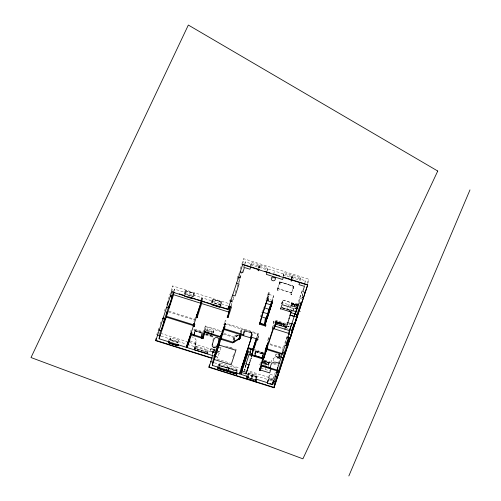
<?xml version="1.0" encoding="UTF-8"?>
<svg xmlns="http://www.w3.org/2000/svg" width="501" height="501" viewBox="0 0 501 501"><rect width="100%" height="100%" fill="white"/><g stroke="black" fill="none" stroke-linecap="round" stroke-linejoin="round"><path stroke-width="0.38" stroke-dasharray="2.5 1.88" d="M158.241 330.992L158.466 329.533M171.837 291.532L172.707 285.914L228.888 303.568M174.091 291.194L174.417 289.09L201.728 297.669L201.402 299.78M168.668 340.912L168.918 339.471L178.525 342.49L168.918 339.471M170.146 340.336L170.565 337.63L178.369 340.079L177.949 342.79L169.733 340.166L170.565 337.63M184.437 293.874L184.988 290.492L194.595 293.517L194.044 296.893L184.437 293.874L194.044 296.893M184.6 296.285L185.852 291.037L193.649 293.492L192.816 297.469M185.852 291.037L185.013 295.02M194.05 333.628L194.507 330.785L202.348 333.253L202.028 335.326M194.019 334.887L194.77 330.053M194.35 334.48L195.165 330.209L202.191 332.42L201.565 336.465M194.438 334.931L195.165 330.209M195.102 343.717L195.778 339.315M194.319 349.554L194.538 348.107L208.128 352.378L194.538 348.107M194.507 348.978L196.054 342.321A4.096 3.933 8.8 0 0 193.38 337.355L191.939 336.904M194.582 348.752L195.146 345.089M202.179 300.024L202.504 297.92L227.598 305.804M195.559 345.715L196.242 341.313M207.163 352.773L207.928 349.961L196.223 346.285L195.459 349.091M201.477 336.014L202.191 332.42M202.11 334.712L202.348 333.253M201.953 336.572L202.573 332.501M204.596 330.873L205.354 325.957L221.743 331.105M205.347 330.46L205.892 326.946L221.498 331.856M205.83 335L205.992 333.917L212.393 335.927L212.224 337.01L205.83 335L206.255 333.691M207.239 328.819L206.65 331.443L206.882 329.946L213.282 331.956L213.05 333.453L213.395 332.407L213.639 330.829L207.239 328.819L206.756 330.322L213.395 332.407M211.748 302.46L212.299 299.078L221.899 302.097L221.354 305.478L211.748 302.46L212.299 299.078M219.914 306.687L220.96 302.078L213.157 299.623L212.117 304.239M214.779 352.917C213.201 352.291 210.376 351.996 210.051 349.917M205.992 333.917L212.305 336.077M212.537 354.508L212.862 352.397L189.209 344.964M213.57 352.147L214.453 349.454L213.67 349.21M211.917 348.759L214.453 349.454M215.417 356.549L217.841 357.313L219.213 353.124L216.808 352.272M217.966 366.306L218.217 364.853L237.255 370.84L237.004 372.287M217.209 351.095L219.632 351.852L221.016 347.575L219.206 347.005M224.304 326.257L225.174 320.64L225.957 320.884L225.306 325.099M224.943 324.097L241.363 329.025L240.818 332.539M224.949 324.892L225.218 323.126L258.773 333.672L258.121 337.887M219.062 367.008L219.895 363.031L227.698 365.486L226.865 369.462M231.443 307.132L232.145 302.617M239.879 276.828L240.111 275.318M239.284 282.445L239.747 279.439L241.588 273.828M242.847 263.626L243.605 258.704L308.603 279.132L307.952 283.347M228.218 369.87L229.258 365.974L237.061 368.429L236.641 371.135L228.838 368.68L229.258 365.974M233.04 340.129L233.472 337.317L237.53 334.969M233.19 340.041L233.735 336.528L236.935 334.643M244.557 266.801L244.883 264.691M244.989 263.989L245.315 261.879L305.322 280.742L304.996 282.846M234.218 340.204L234.606 337.367L240.085 334.192M234.549 340.054L234.925 337.279L238.576 335.257M250.456 266.231L251.477 262.336L267.86 267.49L267.277 271.254M250.895 266.1L251.477 262.336M241.382 334.186L242.14 329.27L252.285 332.457L251.74 335.971M236.021 372.318L237.061 368.429M243.524 333.415L243.956 330.635L251.796 333.102L251.258 336.572M243.467 334.756L244.244 329.827L252.047 332.282L251.295 337.135M243.924 333.591L244.613 330.065L243.987 334.123M258.416 268.336L259.161 264.879L259.681 265.048L258.986 269.563M258.691 267.891L259.161 264.879M258.942 268.498L259.681 265.048M245.841 364.847L244.2 370.189L245.791 365.323L245.459 367.49M244.319 369.813L244.419 369.168M250.632 337.831L251.64 332.269L250.901 337.01M248.258 375.387L248.922 372.155L256.725 374.61L256.143 378.368M248.227 376.671L248.922 372.155M266.845 271.385L267.86 267.49M256.913 339.803L257.783 334.186L256.612 337.749M251.051 378.612L251.89 374.629L252.823 374.923L252.404 377.635L251.471 377.341L251.89 374.629M254.746 354.351L255.203 351.502L263.012 353.957L262.693 356.036M254.909 354.22L255.472 350.675L263.282 353.13L262.637 357.294M255.134 354.52L255.848 350.913L262.868 353.124L262.136 357.864M255.115 355.654L255.848 350.913M257.984 337.931L258.773 333.672M251.99 378.906L252.823 374.923M267.553 298.746L268.567 292.202L269.35 292.452L268.223 299.717M255.836 378.368L256.067 376.871L247.951 374.322L247.857 374.623L255.967 377.172L256.067 376.871M268.192 298.684L268.855 294.363L273.54 295.834L272.701 301.27M255.942 378.587L256.725 374.61M256.737 378.556L256.994 377.046L247.719 374.128M259.8 364.753L261.215 360.319M261.948 358.083L262.868 353.124M262.831 355.979L263.282 353.13M263.482 353.537L254.627 350.518M263.839 360.958L268.536 362.336L268.361 362.862L263.683 361.39L263.852 360.864M263.338 364.258L264.309 360.614L269.356 362.248L268.179 366.5L269.356 362.248M263.996 363.438L267.985 364.69L263.996 363.438L264.678 361.277L268.642 362.686M268.48 339.672L268.918 336.86L267.277 341.857M265.117 369.444L265.317 368.16M277.754 288.513L279.439 283.397M272.613 328.318L273.872 321.016L287.286 326.045M272.857 327.573L273.872 321.016M279.671 283.516L279.915 281.931M268.116 364.44L268.398 362.799L263.714 361.327L263.482 362.818L268.167 364.29L263.438 362.968M286.29 323.69L276.02 320.458L275.682 322.65L285.332 325.681M283.071 276.483L284.092 272.588L300.475 277.742L299.892 281.499M275.945 323.214L276.195 321.611L286.334 324.798M276.208 322.588L276.352 321.661M283.51 276.352L284.092 272.588M269.006 377.942L269.594 374.141L274.279 375.612L273.922 377.892M278.8 323.627L279.138 321.442L278.399 323.684M273.227 361.058L273.678 358.121M282.113 303.975L282.313 302.667L290.881 305.36M279.17 323.521L279.314 322.594M281.643 303.694L282.84 299.993L297.594 304.664M280.028 358.253C278.45 357.626 275.625 357.332 275.3 355.247M273.17 378.85L248.001 370.709M275.988 356.493L278.813 357.526L279.702 354.789L276.79 354.019L275.744 354.382M283.748 325.669L283.998 324.066M291.344 278.681L292.089 275.231L292.609 275.393L291.914 279.909M279.702 354.789L278.813 357.526M291.388 279.746L292.089 275.231M286.941 310.044L288.557 304.627M291.87 278.85L292.609 275.393M291.62 292.953L277.66 288.52L278.875 284.831M293.48 287.856L293.724 286.271L293.004 288.47M291.388 304.502L291.595 303.193L297.694 305.109M285.301 343.93L286.885 337.517M291.745 303.287L291.588 304.276L292.841 304.671M292.759 305.19L292.991 303.675M292.922 305.291L293.173 303.687L292.697 305.134M294.525 308.215L296.398 308.804M295.396 303.23L297.895 304.013M299.172 302.059L299.755 298.295L301.827 291.989M302.379 296.085L302.842 293.072M302.422 296.335L302.892 293.323M304.564 285.658L304.89 283.553M210.044 349.961L210.501 349.003M275.293 355.297L275.362 354.908M156.688 334.743L159.111 327.347M160.082 324.385L161.053 321.423M164.453 311.071L165.424 308.109M168.336 299.229L172.707 285.914M173.709 291.25L174.417 289.09M184.988 290.492L194.595 293.517M177.529 342.621L178.369 340.079M192.816 296.035L193.649 293.492M190.593 331.606L191.069 330.159M193.912 321.485L194.388 320.039L167.816 311.691M194.551 319.682L195.446 316.939M201.014 299.836L201.728 297.669M201.79 300.099L202.504 297.92M194.507 330.785L202.323 333.328M194.695 348.796L195.377 346.723A4.096 3.933 8.8 0 0 192.697 341.757L189.81 340.849M196.223 346.285L195.39 348.821L207.095 352.504L207.928 349.961M213.157 299.623L212.324 302.166L220.54 304.783M205.354 325.957L203.393 331.938L193.198 328.731M204.364 331.599L205.892 326.946M220.127 304.614L220.96 302.078M221.899 302.097L212.249 299.229M221.354 305.478L211.798 302.31M213.169 332.251L213.639 330.829M213.157 332.332L213.282 331.956M212.224 337.01L212.656 335.701M212.793 340.367L213.883 337.054A3.069 2.95 8.8 0 1 214.221 336.359M212.186 354.47L212.862 352.397M229.608 301.364L231.193 296.605M237.092 278.606L238.67 273.809M240.23 269.006L241.676 264.591M241.92 263.852L243.605 258.704M223.803 324.823L225.174 320.64M224.523 325.255L225.957 320.884M231.055 305.347L232.019 302.404M232.264 301.665L233.954 296.511M235.163 292.822L236.128 289.879M237.098 286.929L239.754 278.825M239.998 278.086L241.451 273.671M241.689 272.932L242.415 270.722M243.386 267.772L243.868 266.3M244.832 263.357L245.315 261.879M233.059 299.811L233.98 297.012M218.217 364.853L237.255 370.84M219.895 363.031L219.062 365.573L226.865 368.022L227.698 365.486M240.136 332.764L241.363 329.025M228.425 369.951L228.838 368.68M232.808 356.756L233.522 354.589M241.119 332.382L242.14 329.27M251.082 336.121L252.285 332.457M251.897 336.265L253.068 332.702L258.529 334.417M260.47 316.882L263.57 307.445M265.95 300.187L268.567 292.202M267.208 298.978L269.35 292.452M267.384 298.853L268.855 294.363M243.987 371.98L246.241 365.097M256.825 337.336L257.714 334.612M249.366 363.413L249.999 361.49M250.844 358.923L251.264 357.645M249.442 363.463L250.162 361.234M250.387 360.576L251.339 357.626M249.604 363.35L250.231 361.428M251.076 358.86L251.496 357.582M255.203 351.502L263.012 353.957M273.54 295.834L272.068 300.324L269.394 299.479M272.074 301.013L273.333 297.168M279.12 284.105L279.871 281.787L293.83 286.221L291.551 292.966L292.766 289.196M279.777 282.42L279.896 282.044L293.711 286.384M278.13 288.751L277.861 288.25M280.165 282.545L280.291 282.169M262.825 355.416L263.52 353.311M256.994 377.046L246.962 374.053M275.281 322.7L276.02 320.458M281.662 303.581L282.84 299.993M281.894 303.95L282.313 302.667M264.309 360.614L263.288 363.832L268.379 365.191M291.162 292.847L291.67 292.597M293.317 286.265L293.586 286.76M267.985 364.69L268.668 362.53M270.985 362.486L271.667 360.407A4.096 3.933 8.8 0 1 276.796 357.896L279.915 358.879M282.927 326.784L283.823 322.913L283.084 325.155L284.937 325.738M291.119 304.639L291.595 303.193M300.475 277.742L299.692 280.128L283.303 274.98M268.542 377.347L269.594 374.141M291.87 307.652L292.459 305.854M292.941 310.708L295.402 303.186M292.797 311.635L294.143 307.508M294.363 306.875L295.258 304.107L297.751 304.94M295.966 305.128L297.4 305.904M295.045 308.14L296.423 308.892M295.139 308.159L296.354 309.092M296.116 305.172L297.331 306.105M273.227 378.819L275.531 371.542M278.794 361.59L277.861 364.446L274.16 363.281M279.733 358.735L280.666 355.879M282.307 350.888L283.009 348.746L268.956 344.325M283.491 347.281L287.505 335.044M298.477 301.602L302.491 289.371M304.852 282.182L305.322 280.742M300.844 302.773L301.333 301.295M307.151 283.566L308.603 279.132M300.155 311.553L300.199 311.221L299.899 311.772M275.356 354.952L275.512 354.602M214.447 349.504L214.779 348.94L215.436 349.159M280.028 354.276L279.696 354.833L276.784 354.063M288.714 346.229L288.852 345.671M210.257 349.31L211.165 348.709M238.532 335.188L234.606 337.367M276.051 354.194L276.408 354.088M276.533 356.793L278.143 357.388L280.259 357.15L276.74 356.869M211.159 348.752L211.91 348.802M211.491 351.533L215.01 351.815L212.894 352.053L211.284 351.458M250.688 264.728L267.077 269.882M279.84 281.906L293.805 286.296M277.679 288.488L291.645 292.878M237.756 278.813L239.747 279.439M299.755 298.295L302.404 299.128M282.821 300.105L298.032 304.884M293.116 304.051L296.993 305.266M291.67 303.756L292.91 304.195M297.45 305.591L295.577 304.977L297.375 305.817M293.029 304.614L297.55 306.036M295.509 306.105L297.45 306.712M294.607 307.965L296.473 308.578M291.676 308.247L295.552 309.468M280.842 307.157L288.388 309.524M282.589 307.833L288.902 309.818M282.57 307.946L288.883 309.931M282.176 307.952L286.334 309.261M287.029 309.474L288.983 310.088M288.858 324.491L290.16 324.905M286.347 324.717L275.97 321.454L286.328 324.83M276.295 322.024L283.942 324.423M185.013 293.58L193.236 296.204M276.947 322.819L283.854 324.992M286.572 326.07L289.171 326.89M275.907 322.901L280.41 324.316M287.474 326.533L288.77 326.94M286.484 328.518L288.432 329.132M285.77 340.918L286.704 341.212M244.344 330.885L251.37 333.09M168.799 311.171L194.632 319.294M269.939 343.818L283.253 348.001M224.223 333.534L233.735 336.528M223.233 334.098L233.472 337.317M206.888 331.073L213.288 333.084M280.785 355.547L277.548 354.608L280.516 356.374M280.491 356.85C279.846 356.455 275.556 355.002 276.79 357.088M193.687 329.714L203.199 332.702M205.93 334.33L212.33 336.34M253.6 349.366L263.764 352.56M194.87 331.111L201.897 333.315M278.143 357.388L279.99 357.971M255.554 351.815L262.574 354.019M225.7 346.11L230.015 347.462M230.736 347.688L236.478 349.498M229.483 347.375L232.414 348.295M264.547 360.263L271.204 362.355M263.57 360.751L270.54 362.924M273.183 363.77L277.623 365.166M218.586 346.905L221.004 347.663M264.152 361.215L269.206 362.799M264.083 361.622L269.143 363.212M214.466 346.329L213.445 345.915M263.983 362.298L269.037 363.883M215.618 349.867L215.405 349.855M263.845 365.141L266.012 365.818M215.536 350.212L212.299 349.272L215.267 351.038M217.829 351.195L219.645 351.765M160.702 333.365L187.274 341.72M189.528 342.427L215.361 350.55M259.837 364.528L260.62 364.772M215.242 351.514C214.597 351.126 210.307 349.667 211.541 351.752M216.795 352.366L219.213 353.124M214.741 352.635L210.739 351.157M161.122 336.133L186.253 344.037M260.933 368.129L269.995 370.978M216.037 356.649L217.854 357.219M217.039 358.973L230.673 363.263M231.65 365.567L240.505 368.348M244.3 369.544L247.262 370.471M248.602 373.126L256.406 375.581M214.353 362.768L239.465 370.659M247.588 373.214L269.006 379.946M269.745 380.178L272.701 381.104M228.425 368.517L236.228 370.965M219.476 365.743L227.279 368.191M251.471 375.9L252.41 376.195M287.994 326.308L289.409 326.84M273.627 321.761L282.101 324.936M282.808 325.205L284.217 325.731M297.544 304.984L296.16 304.226L297.475 305.178M273.609 273.032A0.645 0.62 8.8 0 1 274.73 273.095M216 345.947A2.098 2.017 8.8 0 1 214.992 346.335M273.07 278.268A2.048 1.966 8.8 0 1 272.588 278.049"/><path stroke-width="0.75" d="M212.405 344.137C210.633 347.594 216.758 349.272 217.202 345.552M267.697 382.789L256.03 379.119L255.71 380.096L247.907 377.641L248.227 376.671L240.887 374.36L241.25 368.817M240.887 374.36L247.513 354.176L247.914 348.408L241.206 369.481M269.889 383.478L272.801 384.392L277.222 370.934L261.685 366.056L260.213 370.54L259.437 370.295L259.524 368.911M260.213 370.54L260.307 369.156M259.437 370.295L263.207 357.695M272.801 384.392L272.939 382.313M277.222 370.934L277.448 367.471M212.43 355.209L211.942 358.359L155.761 340.699L156.143 338.256M193.724 323.934L193.38 326.132L186.403 347.337L159.093 338.757L159.963 333.134L160.915 330.247M159.249 329.996L161.234 330.622L161.372 329.721M161.234 330.622L165.054 318.504L163.069 317.878M159.093 338.757L166.207 317.077L167.077 311.459L163.52 322.3M196.78 314.252L196.329 317.152L193.762 324.911L166.451 316.331L167.321 310.708L169.213 304.946M166.683 307.338L168.668 307.965L172.488 295.847L170.503 295.221M168.668 307.965L172.488 295.847M166.451 316.331L173.546 294.707L173.872 292.603M168.618 341.413L168.367 342.853L178.024 345.721L169.106 343.085M169.52 341.519L169.313 342.878L177.116 345.327L177.529 344.055M177.974 345.872L178.174 344.582M178.024 345.721L178.224 344.431M186.403 347.337L186.729 345.233M220.954 335.369L220.628 337.474L214.491 356.167L187.186 347.588L188.05 341.964M187.43 346.836L188.301 341.219L190.017 335.983L189.146 341.601M187.186 347.588L191.357 334.875L191.714 332.564M193.968 334.242L193.73 335.701L194.144 335.833L194.438 334.931L191.601 334.123L191.839 332.583M194.676 323.558L194.131 326.677L193.192 326.383L193.505 324.354M193.192 326.383L193.843 323.552M193.856 324.692L193.931 324.141L194.864 324.435L194.244 326.326M194.131 326.677L194.551 323.972M202.072 300.725L201.634 303.537L197.075 317.703L196.135 317.409L196.699 314.227M194.144 335.833L194.35 334.48M197.075 317.703L197.876 312.424L197.056 315.185M196.135 317.409L200.857 303.293L201.183 301.182M201.815 336.71L201.577 338.169L201.164 338.037L201.371 336.691M201.577 338.169L201.79 336.785M201.164 338.037L201.458 337.142L202.523 337.561L202.849 335.451M191.357 334.875L203.055 338.551L204.364 331.599M203.055 338.551L205.241 331.167M209.049 366.995L274.047 387.423L307.733 284.756L273.991 387.761L208.998 367.333L209.374 364.885M251.634 336.672L239.635 373.971L212.33 365.386L213.201 359.768L221.298 335.088M214.491 356.167L214.816 354.063M214.234 359.33L219.225 344.149M214.347 359.023L214.271 359.511L231.124 364.809L235.877 350.318L219.025 345.02L219.1 344.531M202.523 337.561L204.483 331.574L220.872 336.728L221.304 333.917M212.33 365.386L220.903 339.258L221.774 333.641M240.705 333.24L239.265 338.382L232.865 342.145L221.16 338.469L222.031 332.846L224.072 326.633M217.666 368.254L236.754 374.09L217.666 368.254L217.916 366.807M221.16 338.469L224.104 329.495L224.705 325.644M220.903 339.258L232.608 342.941L240.042 338.626L241.269 334.887L243.611 335.626L243.881 334.806L224.348 328.744L224.83 325.663M226.865 369.462L226.446 370.734L218.643 368.279L218.856 366.926M171.787 291.87L227.961 309.53L228.343 307.082M228.656 307.245L228.794 306.299L231.443 307.132L228.005 317.603L227.229 317.352L227.448 315.949M228.005 317.603L229.815 306.499M250.043 266.626L242.734 264.328L242.684 264.666L307.677 285.094M226.446 370.734L226.659 369.375M236.228 372.406L235.808 373.677L228.005 371.222L228.218 369.87M233.835 342.321L234.067 340.83M234.399 340.667L234.192 342.02M239.315 337.204L239.04 339.302L239.459 336.591M239.265 338.382L239.484 336.979M239.321 339.146L239.873 335.576M239.916 335.645L239.334 339.039M240.042 338.626L240.806 333.71M235.808 373.677L236.021 372.318M236.704 374.241L236.954 372.788M243.417 334.111L243.179 335.614L251.045 337.962M243.611 335.626L243.824 334.273M239.635 373.971L239.998 371.661M241.25 368.836L247.6 349.103M241.664 371.441L241.501 372.493L246.022 373.915L249.179 364.628M248.972 364.941L246.004 364.008L246.06 363.651M247.513 354.176L247.763 352.522L252.523 354.019M246.022 373.915L248.74 364.809M252.247 355.284L249.129 354.301L249.072 354.664L254.821 356.555L255.115 355.654L254.721 355.528L262.53 357.99L262.136 357.864L261.841 358.76L263.113 359.079M247.544 369.281L247.788 367.703M246.692 375.944L246.273 378.668M250.362 352.535L250.92 349.354L250.801 349.723M247.626 376.119L247.156 379.113L247.719 375.819M247.907 377.641L248.139 376.138M263.977 357.77L263.038 357.476L262.893 358.184L252.009 354.758L252.873 349.141L256.38 338.457M252.122 355.66L252.316 354.439L251.89 355.723M254.364 347.581L255.266 342.095M264.929 325.08L266.056 318.229L264.929 325.08L265.837 325.362L265.586 326.113L259.349 324.153L259.574 322.694M254.821 356.555L255.028 355.196M252.009 354.758L256.913 339.803L257.658 340.041L257.871 338.632M260.37 323.646L260.495 323.277L264.422 324.51L264.296 324.88L260.37 323.646L261.497 316.795L266.964 300.13M256.261 381.806L255.272 381.662L255.623 379.414M272.306 302.241L267.853 300.844L268.079 299.404M264.296 324.88L265.424 318.029L265.305 318.404L265.931 318.605M256.211 381.956L256.681 379.088M271.648 301.602L266.181 318.267L264.979 324.448M266.413 320.183L266.707 319.901L265.424 323.878M265.586 326.113L265.831 324.567M267.885 315.699L268.179 315.411M261.998 361.672L261.384 365.442L271.141 368.504L269.695 372.919L259.938 369.851L260.507 366.175M269.356 311.215L272.381 302.591M267.127 318.617L269.626 311.058L270.596 304.808L265.912 303.337M270.828 306.725L271.861 301.652L265.975 319.6M266.983 345.771L266.181 351.038L265.248 350.744L265.561 348.715M265.248 350.744L265.881 347.606M263.852 358.152L266.313 350.65L267.064 345.796L266.256 348.314M282.501 352.053L282.138 354.364L276.99 370.064L261.453 365.185L266.607 349.479L267.478 343.861L267.008 345.289M288.695 336.747L286.008 345.728L285.069 345.433L282.382 353.625L266.851 348.74L267.722 343.122M288.463 338.25L287.524 337.956L288.996 333.472L272.613 328.318L272.857 327.573L274.416 328.061L275.694 323.126M280.66 308.741L291.275 312.079L286.253 327.41L275.876 324.147L275.932 323.79M267.415 383.184L268.887 378.7L273.571 380.171L272.099 384.655L267.415 383.184L267.891 380.146M273.991 387.761L274.917 381.8L276.853 375.894M276.953 377.867L277.216 376.17M278.882 371.698L278.894 370.521L278.531 372.913L276.12 372.155M286.253 327.41L286.309 327.047L284.261 326.408M282.382 353.625L282.62 352.078M283.109 359.085L283.209 357.382L285.163 351.959M282.952 359.035L285.006 351.909M291.075 312.674L291.131 312.317L291.087 312.68L295.377 314.027L299.053 302.811L301.708 303.644M286.008 345.728L286.472 342.715M280.785 357.125L283.434 357.958L285.075 352.51M288.996 333.472L289.591 329.614M287.186 345.389L287.248 344.97M274.736 325.988L289.565 330.647L289.735 329.539M288.169 342.377L287.424 347.162L288.476 340.273M288.645 341.444L288.914 340.624L287.587 340.204L287.317 341.031L288.645 341.444L289.334 337.887L288.012 337.474M288.914 340.624L289.334 337.887M287.33 346.141L290.016 337.16M292.434 329.37L291.425 334.912L288.77 334.079L289.453 329.702L292.102 330.535M294.513 314.584L294.331 315.762L295.49 312.229M292.014 332.1L292.334 330.053M292.922 327.892L292.991 327.472M295.377 314.027L295.678 312.067M294.106 325.75L294.281 323.602M297.45 306.712L297.55 306.036M297.607 307.226L298.051 304.771M289.916 328.982L291.876 323.239L291.801 323.734L294.45 324.567L297.594 313.651M294.344 325.036L297.375 315.054M298.521 310.839L298.583 310.426M301.464 303.124L301.414 304.539M250.043 359.95L250.137 360.52L250.356 359.968M167.021 304.752L168.211 301.126M155.761 340.699L171.837 291.532M171.58 297.738L173.471 291.97M161.604 329.019L165.054 318.504M190.236 335.307L191.119 332.62M197.726 312.48L201.552 300.832M191.601 334.123L191.921 333.409L190.987 333.115M194.269 349.704L207.902 353.825M212.161 344.882C213.351 342.603 213.194 336.628 217.234 337.442C220.985 339.077 217.346 343.811 216.958 346.304M208.998 367.333L211.992 358.021L155.817 340.361M227.961 309.53L242.734 264.328M229.17 308.466L229.602 307.157M218.774 341.826L219.494 339.628M217.822 345.308L219.563 339.991M228.876 311.979L230.811 306.086M220.872 336.728L224.304 326.257L225.087 326.502L224.348 328.744M227.229 317.352L228.944 312.123L201.634 303.537M218.643 368.279L219.062 367.008M228.005 371.222L228.425 369.951M251.665 336.973L248.158 347.656L252.873 349.141M241.851 370.552L245.872 358.296M246.348 356.85L247.763 352.522M246.004 364.008L249.129 354.301M259.349 324.153L267.446 299.473L268.223 299.717L267.853 300.844M252.811 349.573L256.38 338.695M257.658 340.041L257.902 339.29L250.901 337.01L250.632 337.831L251.414 338.075M265.868 320.277L267.34 315.793M268.812 311.303L270.283 306.819M265.831 320.502L270.252 307.044M269.926 309.117L272.35 301.74M272.356 301.878L265.054 324.704M268.298 314.622L266.826 319.106L267.653 313.783L262.969 312.311M269.77 310.138L271.241 305.648M283.391 277.103L282.608 279.495L266.375 274.391L267.165 272.005L264.929 271.304M255.272 381.662L255.372 381.361L247.256 378.812M263.119 357.495L265.323 350.769M265.455 350.381L268.048 342.477L268.824 342.728M268.436 342.603L273.076 328.468M266.851 348.74L273.465 328.587M259.938 369.851L261.384 365.442M274.73 325.281L275.462 323.051M280.541 309.117L282.013 304.633L290.58 307.326L291.463 305.209L291.338 305.585L297.268 307.445L295.133 313.952M274.416 328.061L276.101 323.264L275.876 324.147M270.008 367.803L270.985 364.809A4.096 3.933 8.8 0 1 276.114 362.298L279.239 363.275M289.227 311.434L289.791 309.718L296.135 311.71M284.881 329.176L285.614 326.946M290.805 311.929L291.369 310.213M289.565 330.647L295.458 312.674M295.922 311.271L297.481 306.506M288.92 338.908L289.365 337.549M278.068 372.199L282.915 357.426M284.368 352.998L288.244 341.175M291.638 330.835L293.818 324.191M296.73 315.329L300.844 302.773M291.807 330.766L292.283 329.32M296.736 315.743L297.437 313.601M277.291 375.424L278.894 370.521M276.796 377.817L278.794 372.262L277.303 376.652L275.494 376.082M293.949 325.706L297.162 316.457M348.846 475.95L469.988 189.904M258.967 269.425L250.776 266.851L249.993 269.244L244.444 267.503L242.728 272.738L240.079 271.899M267.897 272.237L270.114 272.932M273.064 273.859L279.702 275.945M284.136 277.341L299.034 282.019M307.007 284.53L299.773 282.257L298.991 284.643L304.451 286.359L302.736 291.595L305.385 292.427L305.522 291.482M303.556 297.475L302.31 297.087L302.141 297.588L303.393 297.982M238.52 277.185L239.766 277.579L239.597 278.08L238.351 277.686M236.397 283.115L239.046 283.954L235.126 295.916L232.47 295.083M294.601 314.002L297.25 314.835M290.261 313.689L290.649 313.814M296.905 317.089L289.76 315.154M289.81 315.004L294.256 316.4M264.44 307.821L269.125 309.292L267.922 315.473M288.789 318.179L289.177 318.298M230.811 300.663L232.057 301.057L231.894 301.558L230.648 301.17M287.092 322.444L291.77 323.915M286.822 324.16L287.217 324.285M261.497 316.795L266.181 318.267M279.564 324.93L281.568 325.562M172.576 291.77L174.793 292.465M179.226 293.855L184.406 295.484M188.839 296.88L195.49 298.972M196.968 299.435L205.103 301.99M206.581 302.454L228.018 309.192M184.6 296.285L192.397 298.74M211.904 304.871L219.707 307.326M173.546 294.707L200.857 303.293M291.538 334.104L290.173 338.789L289.785 338.663M170.359 296.122L172.35 296.749M287.793 337.073L290.442 337.906M288.031 341.632L288.419 341.751M224.104 329.495L240.493 334.643M282.188 352.253L284.837 353.086L284.662 354.22L282.013 353.387M166.207 317.077L193.518 325.663M266.607 349.479L282.138 354.364M206.688 332.382L213.082 334.392M162.268 318.573L164.917 319.406M205.022 332.57L220.628 337.474M253.143 350.049L247.832 348.383L247.945 351.364L250.487 352.165M194.413 335.006L201.433 337.217M254.846 356.48L261.866 358.685M213.57 347.494L214.315 347.732M276.828 371.191L278.706 371.78M157.427 334.975L160.383 335.902M186.992 344.268L188.47 344.732M241.745 370.909L246.423 372.387M210.658 361.603L212.875 362.298M273.44 381.336L274.917 381.8M251.051 378.612L251.99 378.906M219.876 338.137A3.069 2.95 8.8 0 1 219.732 338.895M248.784 364.064L249.097 364.158L248.784 364.064M251.214 356.574L251.527 356.674L251.233 356.537M258.46 269.394L258.071 270.59L258.591 270.759L258.986 269.563L258.46 269.394M277.635 289.722L277.905 290.217L277.635 289.722M279.671 283.516L279.94 284.011L279.671 283.516M291.388 279.746L290.993 280.936L291.519 281.105L291.914 279.909L291.388 279.746M291.056 293.937L291.325 294.438L291.056 293.937M293.091 287.731L293.361 288.225L293.091 287.731M437.742 171.029L302.898 458.828L31.012 357.539L188.338 25.05L437.742 171.029M275.124 277.949L272.362 277.078A2.048 1.966 8.8 0 0 271.498 279.727A2.048 1.966 8.8 0 0 274.254 280.591A2.048 1.966 8.8 0 0 275.124 277.949"/></g></svg>
